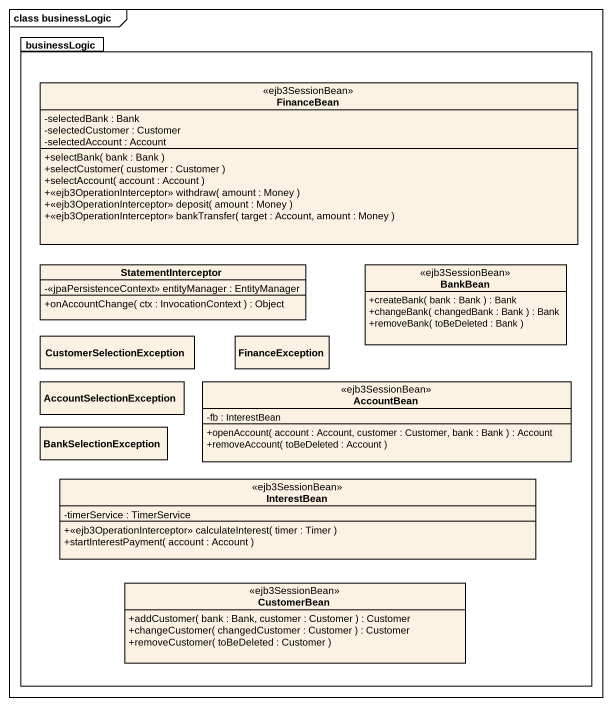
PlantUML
@startuml
mainframe class businessLogic
hide circle
hide empty members
skinparam classAttributeIconSize 0
package businessLogic {
  class FinanceBean <<ejb3SessionBean>> {
    -selectedBank : Bank
    -selectedCustomer : Customer
    -selectedAccount : Account
    +selectBank( bank : Bank )
    +selectCustomer( customer : Customer )
    +selectAccount( account : Account )
    +<<ejb3OperationInterceptor>> withdraw( amount : Money )
    +<<ejb3OperationInterceptor>> deposit( amount : Money )
    +<<ejb3OperationInterceptor>> bankTransfer( target : Account, amount : Money )
  }
  class StatementInterceptor {
    -<<jpaPersistenceContext>> entityManager : EntityManager
    +onAccountChange( ctx : InvocationContext ) : Object
  }
  class BankBean <<ejb3SessionBean>> {
    +createBank( bank : Bank ) : Bank
    +changeBank( changedBank : Bank ) : Bank
    +removeBank( toBeDeleted : Bank )
  }
  class CustomerSelectionException
  class FinanceException
  class AccountSelectionException
  class AccountBean <<ejb3SessionBean>> {
    -fb : InterestBean
    +openAccount( account : Account, customer : Customer, bank : Bank ) : Account
    +removeAccount( toBeDeleted : Account )
  }
  class BankSelectionException
  class InterestBean <<ejb3SessionBean>> {
    -timerService : TimerService
    +<<ejb3OperationInterceptor>> calculateInterest( timer : Timer )
    +startInterestPayment( account : Account )
  }
  class CustomerBean <<ejb3SessionBean>> {
    +addCustomer( bank : Bank, customer : Customer ) : Customer
    +changeCustomer( changedCustomer : Customer ) : Customer
    +removeCustomer( toBeDeleted : Customer )
  }
}
@enduml
